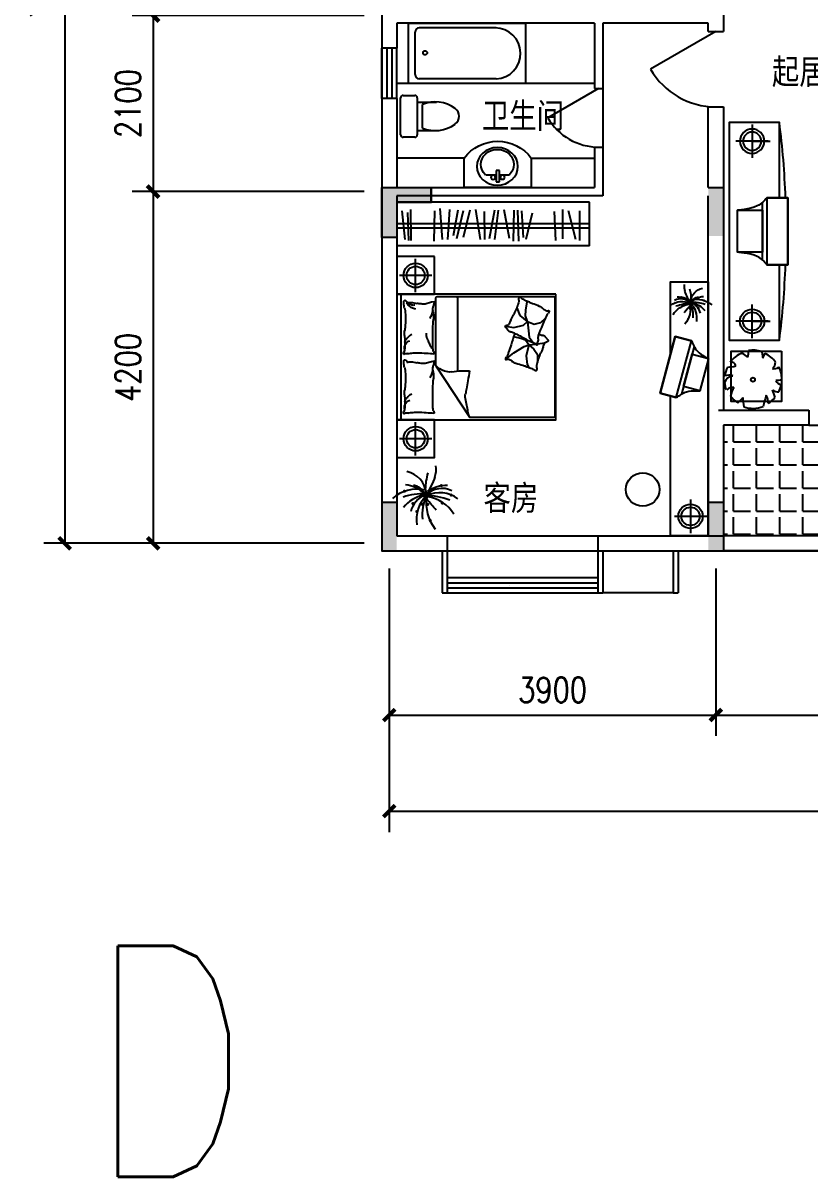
# Model space of a CAD drawing. Header units: millimetres. Extents: x 1031 to 26389, y 469 to 24788.
# Drawn here: x 1031 to 10428, y 469 to 14245 of the extents above; entities that cross this region are included whole.
import ezdxf
from ezdxf.enums import TextEntityAlignment as Align

# ---------------------------------------------------------------- set-up
doc = ezdxf.new("R2010")
doc.units = ezdxf.units.MM
for name, color, linetype in [('COLUMN', 7, 'Continuous'), ('JIAJU', 30, 'Continuous'), ('LVTRY', 6, 'Continuous'), ('PUB_DIM', 3, 'Continuous'), ('PUB_TEXT', 7, 'Continuous'), ('WALL', 4, 'Continuous'), ('WINDOW', 5, 'Continuous'), ('WINDOW_TEXT', 7, 'Continuous'), ('面积线', 1, 'Continuous')]:
    doc.layers.add(name, color=color, linetype=linetype)
doc.styles.add('-黑体', font='simhei.ttf')
doc.styles.add('CHINA', font='romant', dxfattribs={"width": 0.8, "height": 150, "bigfont": 'fs64f'})
doc.styles.add('DIM_FONT', font='SIMPLEX.shx', dxfattribs={"width": 0.8})
doc.styles.add('SIMPLEX', font='SIMPLEX.SHX')
doc.styles.get("Standard").update_dxf_attribs({"font": 'arial.ttf'})
doc.dimstyles.new('DIMN', dxfattribs={"dimtxt": 300, "dimasz": 1, "dimexe": 250, "dimexo": 300, "dimgap": 150, "dimtad": 1, "dimdec": 0, "dimdsep": 46, "dimtxsty": 'DIM_FONT', "dimblk": '_DIMX', "dimblk1": 'ARCHTICK', "dimblk2": 'ARCHTICK', "dimcen": 0.1, "dimclrt": 7, "dimadec": 0, "dimazin": 0, "dimtfac": 1, "dimtdec": 0, "dimtix": 1, "dimtmove": 2, "dimatfit": 3, "dimldrblk": '_DIMX', "dimfxl": 1, "dimtolj": 1, "dimtzin": 0, "dimarcsym": 0})

# ---------------------------------------------------------------- blocks, each defined once
blk = doc.blocks.new('U_A6GYP')
at = {"layer": 'JIAJU'}
for p, q in [((-225, 425), (-225, 25)), ((-418, 225), (-32, 225))]:
    blk.add_line(p, q, dxfattribs=at)
blk.add_lwpolyline([(-450, 0), (0, 0), (0, 450), (-450, 450)], close=True, dxfattribs=at)
for radius in [145, 109]:
    blk.add_circle((-225, 225), radius, dxfattribs=at)
at = {"style": 'DIM_FONT', "width": 0.8, "flags": 9}
for tag in ['XSIZE', 'YSIZE']:
    blk.add_attdef(tag, (0, 0), '', height=0.5, dxfattribs=at)
blk = doc.blocks.new('_C2MJO')
at = {"layer": 'JIAJU'}
for p, q in [((0, 275), (0, -275)), ((-266, 0), (266, 0)), ((0, 0), (-294, 0))]:
    blk.add_line(p, q, dxfattribs=at)
for radius in [200, 150]:
    blk.add_circle((0, 0), radius, dxfattribs=at)
at = {"style": 'DIM_FONT', "width": 0.8, "flags": 9}
for tag in ['XSIZE', 'YSIZE']:
    blk.add_attdef(tag, (0, 0), '', height=0.5, dxfattribs=at)
blk = doc.blocks.new('U_A8KZN')
at = {"layer": 'JIAJU'}
for points in [[(300, 344), (300, -344)], [(350, -400), (600, -400), (600, 400), (350, 400)]]:
    blk.add_lwpolyline(points, dxfattribs=at)
for points in [[(350, -400), (350, 400), (600, 400), (600, -400)], [(300, -250), (300, 250), (0, 250), (0, -250)]]:
    blk.add_lwpolyline(points, close=True, dxfattribs=at)
for points in [[(350, 400), (319, 363), (231, 259), (-10, 254), (0, 250)], [(350, -400), (319, -363), (231, -259), (-10, -254), (0, -250)]]:
    blk.add_open_spline(points, degree=3, knots=[0, 0, 0, 0, 140.571181, 395.440063, 395.440063, 395.440063, 395.440063], dxfattribs=at)
at = {"style": 'DIM_FONT', "width": 0.8, "flags": 9}
for tag in ['XSIZE', 'YSIZE']:
    blk.add_attdef(tag, (0, 0), '', height=0.5, dxfattribs=at)
blk = doc.blocks.new('U_A2EHK')
at = {"layer": 'JIAJU'}
for points in [[(-674, 400, -0.023721), (-600, 1300)], [(-600, -1300, -0.023721), (-674, -400, -0.022437)]]:
    blk.add_lwpolyline(points, format="xyb", dxfattribs=at)
blk.add_lwpolyline([(-600, 400), (-600, 1300), (0, 1300), (0, -1300), (-600, -1300), (-600, -400)], dxfattribs=at)
at = {"layer": 'JIAJU', "xscale": 0.72727, "yscale": 0.72727, "zscale": 0.72727}
blk.add_blockref('_C2MJO', (-275, 1075), dxfattribs=at)
at = {"layer": 'JIAJU', "rotation": 180}
blk.add_blockref('U_A8KZN', (-100, 0), dxfattribs=at)
at = {"layer": 'JIAJU', "xscale": -0.72727, "yscale": 0.72727, "zscale": 0.72727, "rotation": 180}
blk.add_blockref('_C2MJO', (-275, -1075), dxfattribs=at)
at = {"style": 'DIM_FONT', "width": 0.8, "flags": 9}
for tag in ['XSIZE', 'YSIZE']:
    blk.add_attdef(tag, (0, 0), '', height=0.5, dxfattribs=at)
blk = doc.blocks.new('_DIMX')
at = {"const_width": 50}
blk.add_lwpolyline([(-70, -70), (70, 70)], dxfattribs=at)
blk = doc.blocks.new('*D78')
at = {"layer": 'DEFPOINTS', "color": 0, "transparency": 16777216}
for p in [(5404, 12234), (2584, 8034), (5404, 8034)]:
    blk.add_point(p, dxfattribs=at)
at = {"layer": 'PUB_DIM', "color": 0, "lineweight": -2, "transparency": 16777216}
for p, q in [((5104, 12234), (2334, 12234)), ((2584, 12233), (2584, 8035)), ((5104, 8034), (2334, 8034))]:
    blk.add_line(p, q, dxfattribs=at)
for p, rotation in [((2584, 12234), 90), ((2584, 8034), 270)]:
    blk.add_blockref('_DIMX', p, dxfattribs=dict(at, rotation=rotation))
at = {"layer": 'PUB_DIM', "color": 7, "transparency": 16777216, "insert": (2284, 10134), "char_height": 300, "attachment_point": 5, "rotation": 90, "style": 'DIM_FONT'}
blk.add_mtext('\\A1;4200', dxfattribs=at)
blk = doc.blocks.new('_ARCHTICK')
at = {"color": 0, "linetype": 'ByBlock', "const_width": 0.15}
blk.add_lwpolyline([(-0.5, -0.5), (0.5, 0.5)], dxfattribs=at)
blk = doc.blocks.new('*D79')
at = {"layer": 'DEFPOINTS', "color": 0, "transparency": 16777216}
for p in [(3604, 21534), (1528, 8034), (3604, 8034)]:
    blk.add_point(p, dxfattribs=at)
at = {"layer": 'PUB_DIM', "color": 0, "lineweight": -2, "transparency": 16777216}
for p, q in [((3304, 21534), (1278, 21534)), ((1528, 21533), (1528, 8035)), ((3304, 8034), (1278, 8034))]:
    blk.add_line(p, q, dxfattribs=at)
for p, rotation in [((1528, 21534), 90), ((1528, 8034), 270)]:
    blk.add_blockref('_DIMX', p, dxfattribs=dict(at, rotation=rotation))
at = {"layer": 'PUB_DIM', "color": 7, "transparency": 16777216, "insert": (1228, 14784), "char_height": 300, "attachment_point": 5, "rotation": 90, "style": 'DIM_FONT'}
blk.add_mtext('\\A1;13500', dxfattribs=at)
blk = doc.blocks.new('M_F19')
at = {"const_width": 30}
for points in [[(-446, 82, 1), (-416, 82, 1)], [(-192, 156, 1), (-162, 156, 1)], [(-123, 99, 1), (-93, 99, 1)], [(-61, -8, 1), (-31, -8, 1)], [(-34, 49, 1), (-4, 49, 1)], [(-20, 16, 1), (10, 16, 1)], [(14, 0, 1), (44, 0, 1)], [(269, 190, 1), (299, 190, 1)], [(461, 8, 1), (491, 8, 1)], [(-281, -157, 1), (-251, -157, 1)], [(-96, -173, 1), (-66, -173, 1)], [(-13, -33, 1), (17, -33, 1)], [(7, -173, 1), (37, -173, 1)], [(289, -149, 1), (319, -149, 1)], [(-206, -314, 1), (-176, -314, 1)], [(56, -487, 1), (86, -487, 1)]]:
    blk.add_lwpolyline(points, format="xyb", close=True, dxfattribs=at)
for centre, radius, start, end in [((-483, -9), 482, 6.9904, 78.0284), ((-364, 515), 548, 342.9456, 6.4814), ((1199, 96), 1225, 163.8561, 179.1105), ((-1741, 1044), 2026, 328.9873, 340.361), ((-185, -611), 732, 78.5516, 130.9815), ((-55, -1223), 1256, 88.3286, 108.729), ((104, -701), 728, 103.0452, 139.7766), ((-480, -437), 647, 48.7581, 83.8624), ((155, -426), 476, 114.0956, 166.2953), ((-315, -111), 315, 28.8901, 78.4579), ((298, -285), 422, 62.9909, 135.9102), ((257, -536), 586, 53.3231, 115.7633), ((366, -391), 582, 85.8741, 126.9558), ((450, -463), 649, 134.4861, 189.3762), ((779, -372), 864, 155.0888, 185.9637), ((-87, -1604), 1605, 70.5249, 87.8244), ((805, -149), 813, 171.2496, 218.2333), ((-3288, -3108), 4475, 39.0488, 42.6799), ((-83, -736), 718, 31.315, 82.1378)]:
    blk.add_arc(centre, radius, start, end)
at = {"width": 0.8, "flags": 9}
for tag in ['XSIZE', 'YSIZE']:
    blk.add_attdef(tag, (0, 0), '', height=0.5, dxfattribs=at)
blk = doc.blocks.new('TV')
at = {"layer": 'JIAJU'}
for points in [[(-250, 350), (-250, -350), (-450, -350), (-450, 350)], [(-200, 200), (-200, -200), (0, -200), (0, 200)]]:
    blk.add_lwpolyline(points, close=True, dxfattribs=at)
for points in [[(-250, 350), (-450, 350), (-450, -350), (-250, -350)], [(-200, -294), (-200, 294)]]:
    blk.add_lwpolyline(points, dxfattribs=at)
for points in [[(-250, 350), (-219, 313), (-131, 209), (10, 204), (0, 200)], [(-250, -350), (-219, -313), (-131, -209), (10, -204), (0, -200)]]:
    blk.add_open_spline(points, degree=3, knots=[0, 0, 0, 0, 140.571181, 395.440063, 395.440063, 395.440063, 395.440063], dxfattribs=at)
blk = doc.blocks.new('U_A7GKI')
at = {"layer": 'JIAJU'}
for p, q in [((0, 200), (0, -200)), ((-193, 0), (193, 0))]:
    blk.add_line(p, q, dxfattribs=at)
for radius in [145, 109]:
    blk.add_circle((0, 0), radius, dxfattribs=at)
at = {"style": 'DIM_FONT', "width": 0.8, "flags": 9}
for tag in ['XSIZE', 'YSIZE']:
    blk.add_attdef(tag, (0, 0), '', height=0.5, dxfattribs=at)
blk = doc.blocks.new('U_C0KIT')
at = {"layer": 'JIAJU', "xscale": 0.76923, "yscale": 0.76923, "zscale": 0.76923}
blk.add_blockref('M_F19', (0, 0), dxfattribs=at)
at = {"style": 'DIM_FONT', "width": 0.8, "flags": 9}
for tag in ['XSIZE', 'YSIZE']:
    blk.add_attdef(tag, (0, 0), '', height=0.5, dxfattribs=at)
blk = doc.blocks.new('_FZH')
blk.add_solid([(-0.5, -0.5), (0.5, -0.5), (-0.5, 0.5), (0.5, 0.5)])
blk = doc.blocks.new('M_C54TQD')
for p, q in [((0, -52), (1500, -52)), ((26, -509), (26, -1968)), ((853, -489), (46, -489)), ((853, -489), (1472, -916)), ((46, -761), (915, -761)), ((1472, -1968), (1472, -916)), ((381, -1368), (395, -1471)), ((778, -1368), (698, -1472)), ((161, -1514), (137, -1518)), ((255, -1552), (161, -1514)), ((395, -1471), (369, -1593)), ((528, -1559), (509, -1470)), ((698, -1472), (623, -1603)), ((90, -1638), (87, -1645)), ((188, -1621), (90, -1638)), ((257, -1618), (188, -1621)), ((324, -1645), (255, -1552)), ((324, -1645), (257, -1618)), ((369, -1593), (324, -1645)), ((324, -1645), (510, -1664)), ((324, -1645), (355, -1728)), ((548, -1617), (528, -1559)), ((605, -1658), (548, -1617)), ((623, -1603), (605, -1658)), ((605, -1658), (734, -1626)), ((734, -1626), (837, -1640)), ((837, -1640), (873, -1660)), ((355, -1728), (335, -1810)), ((510, -1664), (560, -1700)), ((560, -1700), (572, -1709)), ((592, -1767), (580, -1861)), ((605, -1658), (594, -1752)), ((605, -1658), (655, -1721)), ((655, -1721), (720, -1769)), ((720, -1769), (813, -1769)), ((335, -1810), (281, -1873)), ((46, -1988), (1452, -1988))]:
    blk.add_line(p, q)
blk.add_lwpolyline([(0, -2000), (0, 0), (1500, 0), (1500, -2000)], close=True)
for points in [[(101, -127, -0.263368), (73, -108, -0.494818), (82, -89, -0.049225), (100, -88, -0.036831), (124, -89, -0.031893), (161, -97, 0.035782), (195, -104, 0.032941), (285, -110, 0.026564), (396, -104, 0.017905), (434, -99, -0.033397), (454, -97, -0.03204), (491, -97, 0.018442), (555, -101, 0.010837), (620, -100, 0.014624), (668, -97, 0.111249), (691, -89, -0.153708), (708, -86, -0.076444), (715, -87, -0.215512), (717, -89, -0.585858), (714, -92, 0.363489), (709, -95, 0.191716), (709, -106, -0.129675), (711, -123, -0.01735), (708, -140, 0.019326), (706, -155, 0.018818), (699, -223, 0.021828), (698, -283, 0.006204), (700, -316, 0.001963), (706, -423, 0.028341), (710, -459, -0.117014), (709, -468, -0.36606), (708, -469, -0.03973), (694, -466, -0.048309), (681, -461, 0.062981), (670, -457, 0.04058), (647, -454, 0.014345), (580, -451, 0.005484), (454, -452, 0.007153), (358, -455, 0.008762), (316, -458, -0.008153), (270, -461, -0.06251), (213, -456, 0.078669), (167, -454, 0.047825), (145, -459, -0.034494), (114, -466, -0.023571), (89, -469, -0.510228), (88, -468), (95, -438), (116, -356, 0.073041), (118, -336, 0.023305), (112, -275, 0.018299), (108, -252, -0.01097), (101, -214, -0.042281), (98, -180, -0.027201), (101, -126)], [(101, -127, -0.077379), (136, -152, -0.077379), (161, -187, -0.047525), (171, -211, -0.047525), (176, -238)], [(575, -101, 0.027842), (551, -111, 0.048685), (539, -119, 0.023666), (511, -144, 0.031223), (492, -164, 0.046801), (486, -172, 0.023191), (478, -189)], [(657, -95, 0.088153), (622, -98, 0.088153), (591, -114, 0.077547), (569, -135, 0.077547), (555, -162)], [(810, -127, -0.263368), (782, -108, -0.494818), (791, -89, -0.049225), (809, -88, -0.036831), (833, -89, -0.031893), (871, -97, 0.035782), (905, -104, 0.032941), (994, -110, 0.026564), (1106, -104, 0.017905), (1143, -99, -0.033397), (1163, -97, -0.03204), (1200, -97, 0.018442), (1265, -101, 0.010837), (1329, -100, 0.014624), (1377, -97, 0.111249), (1400, -89, -0.153708), (1417, -86, -0.076444), (1424, -87, -0.215512), (1426, -89, -0.585858), (1423, -92, 0.363489), (1419, -95, 0.191716), (1419, -106, -0.129675), (1421, -123, -0.01735), (1418, -140, 0.019326), (1415, -155, 0.018818), (1408, -223, 0.021828), (1407, -283, 0.006204), (1409, -316, 0.001963), (1415, -423, 0.028341), (1419, -459, -0.117014), (1419, -468, -0.36606), (1417, -469, -0.03973), (1404, -466, -0.048309), (1390, -461, 0.062981), (1379, -457, 0.04058), (1356, -454, 0.014345), (1289, -451, 0.005484), (1164, -452, 0.007153), (1067, -455, 0.008762), (1025, -458, -0.008153), (979, -461, -0.06251), (922, -456, 0.078669), (877, -454, 0.047825), (854, -459, -0.034494), (823, -466, -0.023571), (798, -469, -0.510228), (797, -468), (805, -438), (825, -356, 0.073041), (827, -336, 0.023305), (821, -275, 0.018299), (817, -252, -0.01097), (810, -214, -0.042281), (807, -180, -0.027201), (810, -126)], [(1284, -101, 0.027842), (1260, -111, 0.048685), (1248, -119, 0.023666), (1220, -144, 0.031223), (1201, -164, 0.046801), (1196, -172, 0.023191), (1188, -189)], [(1366, -95, 0.088153), (1332, -98, 0.088153), (1300, -114, 0.077547), (1279, -135, 0.077547), (1265, -162)], [(99, -143, -0.05369), (114, -156, -0.070312), (122, -168, -0.015448), (125, -177, -0.013244), (129, -187, -0.082127), (132, -205, -0.064164), (129, -228)], [(661, -455, 0.016108), (622, -429, 0.024599), (595, -414, 0.009477), (546, -391, 0.015937), (516, -378, 0.072521), (500, -375, 0.033339), (463, -375)], [(191, -454, 0.009729), (219, -445, 0.009729), (246, -435, 0.007971), (267, -426, 0.007971), (289, -416)], [(853, -489, -0.085272), (917, -599, -0.124044), (926, -686), (912, -782), (914, -912)], [(901, -454, 0.009729), (928, -445, 0.009729), (955, -435, 0.007971), (977, -426, 0.007971), (998, -416)], [(914, -912, 0.007867), (1032, -894, 0.009508), (1128, -876, 0.006616), (1193, -862, -0.023828), (1212, -858, -0.080713), (1230, -859, -0.009591), (1383, -891, -0.013133), (1416, -899, -0.007859), (1472, -916)], [(464, -1480, 0.025626), (476, -1478, 0.0108), (605, -1436, 0.00456), (692, -1405, 0.01125), (727, -1391, 0.069394), (746, -1380, -0.079756), (763, -1371, -0.106399), (778, -1368, -0.328642), (782, -1372, -0.299547), (779, -1378, 0.189917), (774, -1387, 0.033518), (773, -1397, 0.075627), (773, -1402, 0.053489), (776, -1410, 0.017838), (788, -1432, 0.038394), (805, -1456, -0.059529), (816, -1472, -0.035943), (826, -1498, -0.011245), (852, -1585, -0.006203), (862, -1624, 0.010783), (868, -1647, 0.019485), (873, -1660, 0.005062), (892, -1710, 0.101392), (909, -1736, -0.223768), (914, -1749, -0.25558), (911, -1754, -0.081563), (895, -1759, -0.071805), (878, -1759, 0.069985), (861, -1759, 0.03546), (801, -1772, 0.029432), (732, -1797, 0.001554), (699, -1811, -0.00152), (665, -1826, -0.004735), (629, -1840, 0.00382), (586, -1859, 0.296001), (564, -1891, -0.649774), (542, -1900, -0.02319), (538, -1895, 0.0288), (534, -1892, 0.005727), (527, -1886, -0.004358), (519, -1878, -0.027528), (502, -1861, -0.046214), (493, -1850, -0.194121), (490, -1833, 0.133719), (489, -1809, 0.005779), (482, -1787, 0.008882)]]:
    blk.add_lwpolyline(points, format="xyb")
blk.add_lwpolyline([(58, -1583, 0.101392), (40, -1559, -0.223768), (34, -1546, -0.25558), (36, -1541, -0.081563), (52, -1535, -0.071805), (69, -1534, 0.069985), (86, -1532, 0.03546), (145, -1515, 0.029432), (211, -1485, 0.001554), (244, -1468, -0.00152), (276, -1451, -0.004735), (311, -1433, 0.00382), (353, -1412, 0.296001), (372, -1378, -0.649774), (393, -1367, -0.02319), (398, -1372, 0.0288), (402, -1375, 0.005727), (409, -1380, -0.004358), (418, -1387, -0.027528), (436, -1403, -0.046214), (445, -1414, -0.194121), (450, -1430, 0.133719), (453, -1454, 0.011505), (471, -1496, 0.008882), (497, -1550, 0.012426), (535, -1618, -0.033612), (547, -1644), (570, -1701), (588, -1744, 0.224341), (603, -1757, -0.722772), (603, -1766, -0.103513), (599, -1767, 0.053465), (592, -1767, 0.030109), (569, -1772, -0.031436), (547, -1776, -0.05324), (532, -1776, 0.05518), (517, -1777, 0.056271), (492, -1783, 0.0108), (366, -1835, 0.00456), (281, -1873, 0.01125), (247, -1889, 0.069394), (229, -1902, -0.079756), (213, -1912, -0.106399), (199, -1915, -0.328642), (195, -1912, -0.299547), (196, -1906, 0.189917), (201, -1896, 0.033518), (202, -1886, 0.075627), (201, -1882, 0.053489), (197, -1874, 0.017838), (184, -1853, 0.038394), (165, -1830, -0.059529), (153, -1815, -0.035943), (140, -1790, -0.011245), (108, -1705, -0.006203), (95, -1667, 0.010783), (87, -1645, 0.019485), (82, -1632, 0.005062)], format="xyb", close=True)
for centre, start, end in [((46, -509), 90, 180), ((46, -741), 180, 270), ((46, -1968), 180, 270), ((1452, -1968), 270, 0)]:
    blk.add_arc(centre, 20, start, end)
at = {"style": 'DIM_FONT', "width": 0.8, "flags": 9}
for tag in ['XSIZE', 'YSIZE']:
    blk.add_attdef(tag, (0, 0), '', height=0.5, dxfattribs=at)
blk = doc.blocks.new('U_A4GEV')
at = {"layer": 'JIAJU', "yscale": 0.95, "rotation": 270}
blk.add_blockref('M_C54TQD', (0, 1500), dxfattribs=at)
at = {"style": 'DIM_FONT', "width": 0.8, "flags": 9}
for tag in ['XSIZE', 'YSIZE']:
    blk.add_attdef(tag, (0, 0), '', height=0.5, dxfattribs=at)
blk = doc.blocks.new('M_C56KIS')
for p, q in [((62, 318), (72, 242)), ((72, 242), (101, 299)), ((101, 299), (101, 299))]:
    blk.add_line(p, q)
blk.add_lwpolyline([(294, 325), (294, -275), (-306, -275), (-306, 325)], close=True)
blk.add_circle((-46, -16), 24.7)
for centre, radius, start, end in [((-46, -12), 340, 112.0103, 142.6392), ((-371, -22), 380, 45.9782, 58.5315), ((-666, 365), 570, 348.5728, 356.6649), ((-46, -12), 348, 72.0426, 98.475), ((-46, -12), 341, 37.2751, 64.8245), ((-402, 850), 718, 274.1465, 282.1238), ((-307, 139), 56.5, 8.941, 100.0107), ((82, 215), 145, 319.7203, 351.7151), ((-277, -88), 115, 97.3912, 159.6952), ((-332, -105), 143, 71.8009, 110.5991), ((-46, -12), 338, 154.3498, 173.0356), ((207, 198), 84.2, 254.8555, 310.96), ((-46, -12), 345, 0.5321, 25.5856), ((-46, -12), 342, 185.9236, 201.5277), ((-287, -214), 106, 81.8314, 131.8278), ((-119, -230), 194, 141.6582, 174.3093), ((1199, 167), 1058, 196.6397, 201.9099), ((262, -63), 99.6, 227.0454, 270.9651), ((241, 102), 125, 263.2775, 297.8128), ((333, 45), 131, 215.3868, 249.7411), ((-46, -12), 344, 334.0767, 348.9021), ((-46, -12), 333, 216.594, 237.4464), ((-456, -26), 353, 310.8536, 325.193), ((259, -243), 425, 177.9455, 193.2146), ((1320, -611), 1274, 161.2865, 167.5451), ((-13, -284), 151, 354.7323, 32.8544), ((-46, -12), 339, 302.6098, 320.6752), ((-46, -12), 346, 251.5307, 290.63)]:
    blk.add_arc(centre, radius, start, end)
at = {"style": 'DIM_FONT', "width": 0.8, "flags": 9}
for tag in ['XSIZE', 'YSIZE']:
    blk.add_attdef(tag, (0, 0), '', height=0.5, dxfattribs=at)
blk = doc.blocks.new('_DBLK')
blk.add_line((-0.5, 0), (0, -0.866))
blk.add_arc((-0.5, 0), 1, 300, 0)
at = {"style": 'SIMPLEX', "flags": 9}
blk.add_attdef('A', text='', height=1, dxfattribs=at).set_placement((0, 1.5), align=Align.MIDDLE)
blk = doc.blocks.new('*D92')
at = {"layer": 'DEFPOINTS', "color": 0, "transparency": 16777216}
for p in [(5404, 14334), (2584, 12234), (5404, 12234)]:
    blk.add_point(p, dxfattribs=at)
at = {"layer": 'PUB_DIM', "color": 0, "lineweight": -2, "transparency": 16777216}
for p, q in [((5104, 14334), (2334, 14334)), ((2584, 14333), (2584, 12235)), ((5104, 12234), (2334, 12234))]:
    blk.add_line(p, q, dxfattribs=at)
for p, rotation in [((2584, 14334), 90), ((2584, 12234), 270)]:
    blk.add_blockref('_DIMX', p, dxfattribs=dict(at, rotation=rotation))
at = {"layer": 'PUB_DIM', "color": 7, "transparency": 16777216, "insert": (2284, 13284), "char_height": 300, "attachment_point": 5, "rotation": 90, "style": 'DIM_FONT'}
blk.add_mtext('\\A1;2100', dxfattribs=at)
blk = doc.blocks.new('_WBLK')
for p, q in [((-0.5, 0.5), (0.5, 0.5)), ((0.5, 0.167), (-0.5, 0.167)), ((0.5, -0.167), (-0.5, -0.167)), ((-0.5, -0.5), (0.5, -0.5))]:
    blk.add_line(p, q)
at = {"layer": 'WINDOW_TEXT', "style": 'SIMPLEX', "flags": 9}
blk.add_attdef('A', text='', height=1, dxfattribs=at).set_placement((0, 1.5), align=Align.MIDDLE)
blk = doc.blocks.new('_LV19')
for p, q in [((-360, 0), (360, 0)), ((-360, -1400), (-360, 0)), ((360, 0), (360, -1400)), ((-304, -1049), (-304, -130)), ((-254, -80), (254, -80)), ((304, -1049), (304, -130)), ((360, -1400), (-360, -1400))]:
    blk.add_line(p, q)
blk.add_circle((6, -200), 25)
for centre, radius, start, end in [((-254, -130), 50, 90, 179.9956), ((254, -130), 50, 0.0044, 90), ((-1, -1036), 304, 182.4544, 359.7472)]:
    blk.add_arc(centre, radius, start, end)
blk = doc.blocks.new('_C0XPE')
at = {"layer": 'JIAJU', "ltscale": 100}
for p, q in [((-600, 5000), (-600, 0)), ((0, 5000), (-600, 5000)), ((-305, 5000), (-305, 0)), ((-245, 5000), (-245, 0)), ((0, 5000), (0, 0)), ((-482, 4742), (-76, 4742)), ((-87, 4648), (-482, 4461)), ((-502, 4305), (-97, 4305)), ((-471, 4087), (-76, 4118)), ((-450, 3516), (-87, 3350)), ((-482, 3235), (-118, 3277)), ((-492, 3131), (-66, 3163)), ((-492, 3038), (-66, 3017)), ((-502, 2778), (-107, 2913)), ((-492, 2633), (-87, 2539)), ((-492, 2539), (-97, 2394)), ((-471, 2269), (-87, 2280)), ((-502, 2041), (-87, 2165)), ((-492, 1895), (-118, 1719)), ((-482, 1719), (-97, 1552)), ((-492, 1584), (-139, 1459)), ((-502, 1365), (-87, 1314)), ((-513, 1116), (-87, 1178)), ((-482, 981), (-66, 960)), ((-502, 358), (-76, 368)), ((-461, 275), (-76, 306)), ((-482, 129), (-87, 212)), ((-600, 0), (0, 0))]:
    blk.add_line(p, q, dxfattribs=at)
at = {"ltscale": 100, "style": 'DIM_FONT', "width": 0.8, "flags": 9}
for tag in ['XSIZE', 'YSIZE']:
    blk.add_attdef(tag, (0, 0), '', height=0.5, dxfattribs=at)
blk = doc.blocks.new('U_A0DIR')
at = {"layer": 'JIAJU', "yscale": 0.46, "rotation": 90}
blk.add_blockref('_C0XPE', (1150, 600), dxfattribs=at)
at = {"style": 'DIM_FONT', "width": 0.8, "flags": 9}
for tag in ['XSIZE', 'YSIZE']:
    blk.add_attdef(tag, (0, 0), '', height=0.5, dxfattribs=at)
blk = doc.blocks.new('U_B3YBY')
at = {"layer": 'JIAJU', "color": 9}
for p, q in [((-170, 200), (-170, 430)), ((170, 200), (170, 430)), ((-250, 30), (-250, 170)), ((-220, 200), (220, 200)), ((-140, 260), (140, 260)), ((250, 170), (250, 30)), ((220, 0), (-220, 0))]:
    blk.add_line(p, q, dxfattribs=at)
for centre, radius, start, end in [((0, 590), 110, 33.4509, 146.5491), ((227, 413), 398, 143.3619, 202.5495), ((-227, 413), 398, 337.4505, 36.6381), ((-220, 170), 30, 90, 180), ((220, 170), 30, 0, 90), ((-220, 30), 30, 180, 270), ((220, 30), 30, 270, 0)]:
    blk.add_arc(centre, radius, start, end, dxfattribs=at)
at = {"style": 'DIM_FONT', "width": 0.8, "flags": 9}
for tag in ['XSIZE', 'YSIZE']:
    blk.add_attdef(tag, (0, 0), '', height=0.5, dxfattribs=at)
blk = doc.blocks.new('U_B1IZM')
at = {"layer": 'JIAJU', "xscale": -1, "rotation": 270}
blk.add_blockref('U_B3YBY', (0, 0), dxfattribs=at)
at = {"style": 'DIM_FONT', "width": 0.8, "flags": 9}
for tag in ['XSIZE', 'YSIZE']:
    blk.add_attdef(tag, (0, 0), '', height=0.5, dxfattribs=at)
blk = doc.blocks.new('M_E33IEP')
at = {"linetype": 'Continuous'}
for p, q in [((44, -21), (44, 20)), ((44, 20), (194, 20)), ((135, 135), (135, 20)), ((194, 20), (194, -21)), ((194, -21), (44, -21)), ((135, -21), (135, -144))]:
    blk.add_line(p, q, dxfattribs=at)
for centre, radius in [((248, -5), 246), ((106, 56), 26.7), ((105, -55), 26.7)]:
    blk.add_circle(centre, radius, dxfattribs=at)
blk.add_arc((274, -5), 197, 225.2527, 134.7473, dxfattribs=at)
at = {"style": 'DIM_FONT', "width": 0.8, "flags": 9}
for tag in ['XSIZE', 'YSIZE']:
    blk.add_attdef(tag, (0, 0), '', height=0.5, dxfattribs=at)
at = {"linetype": 'Continuous', "style": 'CHINA', "width": 0.8, "flags": 9}
for tag in ['XSIZE', 'YSIZE']:
    blk.add_attdef(tag, (2, -251), '', height=150, dxfattribs=at)
blk = doc.blocks.new('U_B0XZV')
at = {"layer": 'JIAJU', "xscale": 0.91278, "rotation": 270}
blk.add_blockref('M_E33IEP', (1, 40), dxfattribs=at)
at = {"style": 'DIM_FONT', "width": 0.8, "flags": 9}
for tag in ['XSIZE', 'YSIZE']:
    blk.add_attdef(tag, (0, 0), '', height=0.5, dxfattribs=at)

msp = doc.modelspace()

# ---------------------------------------------------------------- hatches: boundary and pattern name
at = {"layer": 'COLUMN'}
msp.add_hatch(color=256, dxfattribs=at).paths.add_polyline_path([(5904.1, 12284.2), (5904.1, 12104.2), (5494.1, 12104.2), (5494.1, 11684.2), (5314.1, 11684.2), (5314.1, 12284.2)])
at = {"layer": 'JIAJU'}
h = msp.add_hatch(dxfattribs=at)
h.set_pattern_fill('ANGLE', color=256, scale=1000, style=0)
h.set_pattern_definition([(0, (-61158.75, 2369.2), (0, 275), [200, -75]), (90, (-61158.75, 2369.2), (-275, 2e-14), [200, -75])])
h.paths.add_polyline_path([(10414.1, 9444.2), (9394.1, 9444.2), (9394.1, 8124.2), (10894.1, 8124.2), (10894.1, 7524.2), (13714.1, 7524.2), (13714.1, 9444.2), (12814.1, 9444.2)])
h.paths.add_polyline_path([(12652.1, 8492.5, -1), (12186.4, 8492.5, -1)], flags=16)
h.paths.add_polyline_path([(12855.7, 8814.9, -0.4142136), (12975.7, 8934.9), (13033.5, 8934.9, -0.0340572), (12988.4, 8952.8), (12989.9, 8952, 0.1898884), (13250.5, 8934.9), (13335.7, 8934.9, -0.4142136), (13455.7, 8814.9), (13455.7, 8334.9), (13395.7, 8334.9), (13395.7, 7804.8), (12915.7, 7804.8), (12915.7, 8338.1), (12855.7, 8338.1)], flags=16)
h.paths.add_polyline_path([(12855.7, 8814.9, -0.4142136), (12975.7, 8934.9), (13033.5, 8934.9, -0.0340572), (12988.4, 8952.8), (12989.9, 8952, 0.1898884), (13250.5, 8934.9), (13335.7, 8934.9, -0.4142136), (13455.7, 8814.9), (13455.7, 8334.9), (13395.5, 8334.9), (13395.5, 8394.9), (12915.7, 8394.9), (12915.7, 8338.1), (12855.7, 8338.1)], flags=0)
h.paths.add_polyline_path([(12930.5, 8789, -0.4142136), (13002.5, 8861), (13303.6, 8861, -0.4142136), (13375.6, 8789), (13375.6, 8416), (12930.5, 8416)], flags=0)
h.paths.add_polyline_path([(10360.9, 8413.2), (11184.5, 8413.2), (11184.5, 9000.5), (10360.9, 9000.5)], flags=24)

# ---------------------------------------------------------------- linework, layer by layer
for p, q in [((10894.1, 8124.2), (9394.1, 8124.2)), ((10714.1, 7944.2), (9394.1, 7944.2))]:
    msp.add_line(p, q)
at = {"layer": 'COLUMN'}
msp.add_lwpolyline([(5904.1, 12284.2), (5904.1, 12104.2), (5494.1, 12104.2), (5494.1, 11684.2), (5314.1, 11684.2), (5314.1, 12284.2)], close=True, dxfattribs=at)
at = {"layer": 'JIAJU'}
for p, q in [((6299.1, 12634.2), (5494.1, 12634.2)), ((7099.1, 12634.2), (7854.1, 12634.2))]:
    msp.add_line(p, q, dxfattribs=at)
msp.add_lwpolyline([(6299.1, 12634.2, -0.5007866), (7099.1, 12634.2)], format="xyb", dxfattribs=at)
for points in [[(7099.1, 12634.2), (7099.1, 12634.2), (7099.1, 12284.2), (6299.1, 12284.2), (6299.1, 12634.2)], [(8764.1, 10295.3), (8764.1, 11154.2), (9214.1, 11154.2), (9214.1, 8124.2), (8764.1, 8124.2), (8764.1, 9791.8)]]:
    msp.add_lwpolyline(points, dxfattribs=at)
msp.add_circle((8430.9, 8676.4), 200, dxfattribs=at)
at = {"layer": 'LVTRY'}
msp.add_line((7853.8, 13524.2), (5494.1, 13524.2), dxfattribs=at)
at = {"layer": 'WALL'}
for p, q in [((9394.1, 16484.2), (9394.1, 14144.2)), ((5314.1, 14424.2), (5314.1, 13944.2)), ((7854.1, 14244.2), (5494.1, 14244.2)), ((5494.1, 14244.2), (5494.1, 13944.2)), ((7854.1, 14244.2), (7854.1, 13464.2)), ((9214.1, 14244.2), (7954.1, 14244.2)), ((7954.1, 14244.2), (7954.1, 13464.2)), ((9214.1, 14144.2), (9214.1, 14244.2)), ((9214.1, 14144.2), (9394.1, 14144.2)), ((5494.1, 13944.2), (5314.1, 13944.2)), ((7854.1, 13464.2), (7954.1, 13464.2)), ((5314.1, 13344.2), (5314.1, 7944.2)), ((5494.1, 13344.2), (5314.1, 13344.2)), ((5494.1, 13344.2), (5494.1, 12284.2)), ((9214.1, 12284.2), (9214.1, 13244.2)), ((9214.1, 13244.2), (9394.1, 13244.2)), ((9394.1, 13244.2), (9394.1, 9624.2)), ((7854.1, 12764.2), (7854.1, 12284.2)), ((7854.1, 12764.2), (7954.1, 12764.2)), ((7954.1, 12764.2), (7954.1, 12184.2)), ((5314.1, 12284.2), (7854.1, 12284.2)), ((5904.1, 12104.2), (5904.1, 12284.2)), ((9214.1, 12284.2), (9394.1, 12284.2)), ((5494.1, 12184.2), (5494.1, 8124.2)), ((7954.1, 12184.2), (5494.1, 12184.2)), ((9214.1, 9924.2), (9214.1, 12184.2)), ((9214.1, 8124.2), (9214.1, 9924.2)), ((9334.1, 9624.2), (10414.1, 9624.2)), ((10414.1, 9624.2), (10414.1, 9444.2)), ((9394.1, 9444.2), (9394.1, 7944.2)), ((10414.1, 9444.2), (9394.1, 9444.2)), ((5314.1, 8524.2), (5494.1, 8524.2)), ((9214.1, 8524.2), (9394.1, 8524.2)), ((5494.1, 8124.2), (6094.1, 8124.2)), ((6094.1, 8124.2), (6094.1, 7444.2)), ((7894.1, 8124.2), (9394.1, 8124.2)), ((7894.1, 8124.2), (7894.1, 7444.2)), ((5314.1, 7944.2), (6034.1, 7944.2)), ((6034.1, 7944.2), (6034.1, 7444.2)), ((7954.1, 7944.2), (7954.1, 7444.2)), ((7954.1, 7944.2), (8794.1, 7944.2)), ((8794.1, 7944.2), (8794.1, 7444.2)), ((8854.1, 7944.2), (9394.1, 7944.2)), ((8854.1, 7944.2), (8854.1, 7444.2)), ((6034.1, 7444.2), (6094.1, 7444.2)), ((7894.1, 7444.2), (7954.1, 7444.2)), ((8794.1, 7444.2), (8854.1, 7444.2))]:
    msp.add_line(p, q, dxfattribs=at)
at = {"layer": 'WINDOW'}
for p, q in [((7954.1, 13464.2), (7954.1, 12764.2)), ((10414.1, 9444.2), (12814.1, 9444.2)), ((6094.1, 8124.2), (7894.1, 8124.2)), ((6094.1, 7624.2), (7894.1, 7624.2)), ((6094.1, 7563.9), (7894.1, 7563.9)), ((6094.1, 7504.5), (7894.1, 7504.5)), ((6094.1, 7444.2), (7894.1, 7444.2)), ((8794.1, 7444.2), (7954.1, 7444.2))]:
    msp.add_line(p, q, dxfattribs=at)
at = {"layer": '面积线'}
msp.add_lwpolyline([(12414.1, 21624.2), (3814.1, 21624.2), (3814.1, 16344.2), (5814.1, 16344.2), (5814.1, 14424.2), (5314.1, 14424.2), (5314.1, 7944.2), (9394.1, 7944.2), (10714.1, 7944.2), (13894.1, 9444.2), (13714.1, 13904.2), (12594.1, 14084.2), (12414.1, 21624.2)], close=True, dxfattribs=at)

# ---------------------------------------------------------------- block references
at = {"layer": 'COLUMN', "xscale": -180, "yscale": 580, "zscale": 180, "rotation": 359.9999999998961}
for p in [(9304.1, 11994.2), (5404.1, 8234.2), (9304.1, 8234.2)]:
    msp.add_blockref('_FZH', p, dxfattribs=at)
at = {"layer": 'JIAJU'}
for name, p, xscale, rotation in [('U_B1IZM', (5538.8, 13132.6), -1, 180.000000000104), ('U_A2EHK', (9462.4, 11759.9), -1, 359.9999999998961), ('U_B0XZV', (6699.1, 12347.9), -1, 180.000000000104), ('U_A0DIR', (6494.1, 12184.2), 0.86957, 179.9999999998961), ('U_A4GEV', (5494.1, 9507.2), -1, 359.9999999998961)]:
    msp.add_blockref(name, p, dxfattribs=dict(at, xscale=xscale, rotation=rotation))
for name, p, rotation in [('U_A6GYP', (5494.1, 11457.2), 179.9999999998961), ('U_A6GYP', (5494.1, 9507.2), 179.9999999998961), ('U_A7GKI', (9001.7, 8356.8), 359.9999999998961)]:
    msp.add_blockref(name, p, dxfattribs=dict(at, rotation=rotation))
at = {"layer": 'JIAJU', "extrusion": (0, 0, -1), "zscale": -1, "rotation": 195.000000000104}
msp.add_blockref('TV', (-9163.5, 10047.2), dxfattribs=at)
at = {"layer": 'JIAJU'}
msp.add_blockref('M_C56KIS', (9792.8, 10003.5), dxfattribs=at)
at = {"layer": 'LVTRY', "rotation": 90.00000000000112}
msp.add_blockref('_LV19', (5632, 13884.2), dxfattribs=at)
at = {"layer": 'PUB_TEXT', "extrusion": (0, 0, -1), "xscale": 0.38462, "yscale": 0.38462, "zscale": -0.38462}
msp.add_blockref('M_F19', (-8998.7, 10902.7), dxfattribs=at)
at = {"layer": 'PUB_TEXT', "xscale": 0.8, "yscale": 0.8, "zscale": 0.8, "rotation": 359.9999999998961}
msp.add_blockref('U_C0KIT', (5850.4, 8605.8), dxfattribs=at)
at = {"layer": 'WINDOW'}
for name, p, xscale, yscale, zscale, rotation in [('_DBLK', (9304.1, 13694.2), 900, 900, 900, 270), ('_WBLK', (5404.1, 13644.2), 600, 179.9999999999854, 600, 90), ('_DBLK', (7904.1, 13114.2), 700, 700, 700, 270)]:
    msp.add_blockref(name, p, dxfattribs=dict(at, xscale=xscale, yscale=yscale, zscale=zscale, rotation=rotation))

# ---------------------------------------------------------------- texts
at = {"style": 'SIMPLEX', "oblique": -180, "text_generation_flag": 4, "flags": 9}
msp.add_attdef('A', text='', height=1, rotation=360, dxfattribs=at).set_placement((6844.1, 7534.2), align=Align.MIDDLE)
at = {"layer": 'JIAJU', "style": 'DIM_FONT', "width": 0.8}
msp.add_text('D', height=2758.5, dxfattribs=at).set_placement((1782.7, 469.4))
at = {"layer": 'PUB_TEXT', "style": '-黑体', "width": 0.8}
for s, p in [('起居室', (9973.1, 13516)), ('卫生间', (6509.1, 12991.1)), ('客房', (6529.6, 8427.7))]:
    msp.add_text(s, height=300, rotation=360, dxfattribs=at).set_placement(p)

# ---------------------------------------------------------------- dimensions: what is measured, and where the dimension line sits
at = {"layer": 'PUB_DIM'}
for base, p1, p2, picture, middle in [((1527.8, 8034.2), (3604.1, 21534.2), (3604.1, 8034.2), '*D79', (1227.8, 14784.2)), ((2584.4, 12234.2), (5404.1, 14334.2), (5404.1, 12234.2), '*D92', (2284.4, 13284.2)), ((2584.4, 8034.2), (5404.1, 12234.2), (5404.1, 8034.2), '*D78', (2284.4, 10134.2))]:
    dim = msp.add_linear_dim(base=base, p1=p1, p2=p2, angle=90, dimstyle='DIMN', dxfattribs=at)
    dim.commit()
    dim.dimension.update_dxf_attribs({"geometry": picture, "text_midpoint": middle})
for base, p1, p2 in [((9304.1, 5984), (5404.1, 8034.2), (9304.1, 8034.2)), ((13804.1, 5984), (9304.1, 8034.2), (13804.1, 8034.2)), ((22204.1, 4837.2), (5404.1, 7734.2), (22204.1, 7734.2))]:
    msp.add_linear_dim(base=base, p1=p1, p2=p2, dimstyle='DIMN', dxfattribs=at).render()

doc.saveas('drawing.dxf')
